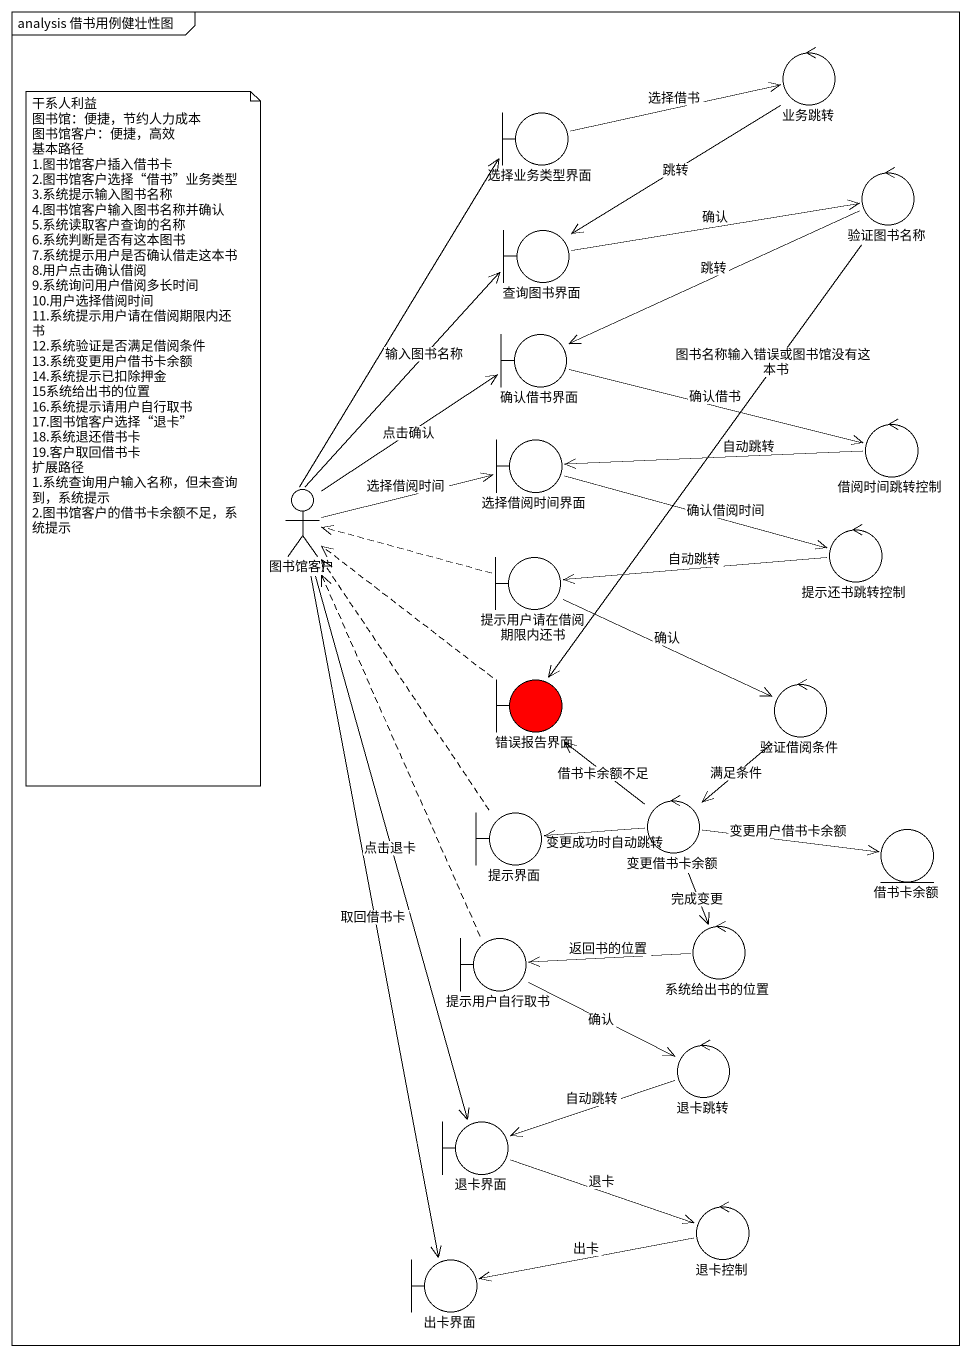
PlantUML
@startuml
mainframe analysis 借书用例健壮性图
control 业务跳转
boundary 选择业务类型界面
control 验证图书名称
boundary 查询图书界面
boundary 确认借书界面
control 借阅时间跳转控制
actor 图书馆客户
boundary 选择借阅时间界面
control 提示还书跳转控制
boundary 提示用户请在借阅期限内还书
boundary 错误报告界面 #FF0000
control 验证借阅条件
boundary 提示界面
control 变更借书卡余额
entity 借书卡余额
boundary 提示用户自行取书
control 系统给出书的位置
control 退卡跳转
boundary 退卡界面
control 退卡控制
boundary 出卡界面
业务跳转 --> 查询图书界面 : 跳转
选择业务类型界面 -right-> 业务跳转 : 选择借书
验证图书名称 -left-> 确认借书界面 : 跳转
验证图书名称 --> 错误报告界面 : 图书名称输入错误或图书馆没有这本书
查询图书界面 -right-> 验证图书名称 : 确认
确认借书界面 -right-> 借阅时间跳转控制 : 确认借书
借阅时间跳转控制 -left-> 选择借阅时间界面 : 自动跳转
图书馆客户 -up-> 选择业务类型界面
图书馆客户 -up-> 查询图书界面 : 输入图书名称
图书馆客户 -up-> 确认借书界面 : 点击确认
图书馆客户 -right-> 选择借阅时间界面 : 选择借阅时间
图书馆客户 --> 退卡界面 : 点击退卡
图书馆客户 --> 出卡界面 : 取回借书卡
选择借阅时间界面 -right-> 提示还书跳转控制 : 确认借阅时间
提示还书跳转控制 -left-> 提示用户请在借阅期限内还书 : 自动跳转
提示用户请在借阅期限内还书 .left.> 图书馆客户
提示用户请在借阅期限内还书 -right-> 验证借阅条件 : 确认
错误报告界面 .up.> 图书馆客户
验证借阅条件 --> 变更借书卡余额 : 满足条件
提示界面 .up.> 图书馆客户
变更借书卡余额 -up-> 错误报告界面 : 借书卡余额不足
变更借书卡余额 -left-> 提示界面 : 变更成功时自动跳转
变更借书卡余额 -right-> 借书卡余额 : 变更用户借书卡余额
变更借书卡余额 --> 系统给出书的位置 : 完成变更
提示用户自行取书 .up.> 图书馆客户
提示用户自行取书 -right-> 退卡跳转 : 确认
系统给出书的位置 -left-> 提示用户自行取书 : 返回书的位置
退卡跳转 -left-> 退卡界面 : 自动跳转
退卡界面 -right-> 退卡控制 : 退卡
退卡控制 -left-> 出卡界面 : 出卡
note as N1
  干系人利益
  图书馆：便捷，节约人力成本
  图书馆客户：便捷，高效
  基本路径
  1.图书馆客户插入借书卡
  2.图书馆客户选择“借书”业务类型
  3.系统提示输入图书名称
  4.图书馆客户输入图书名称并确认
  5.系统读取客户查询的名称
  6.系统判断是否有这本图书
  7.系统提示用户是否确认借走这本书
  8.用户点击确认借阅
  9.系统询问用户借阅多长时间
  10.用户选择借阅时间
  11.系统提示用户请在借阅期限内还书
  12.系统验证是否满足借阅条件
  13.系统变更用户借书卡余额
  14.系统提示已扣除押金
  15系统给出书的位置
  16.系统提示请用户自行取书
  17.图书馆客户选择“退卡”
  18.系统退还借书卡
  19.客户取回借书卡
  扩展路径
  1.系统查询用户输入名称，但未查询到，系统提示
  2.图书馆客户的借书卡余额不足，系统提示
end note
@enduml
